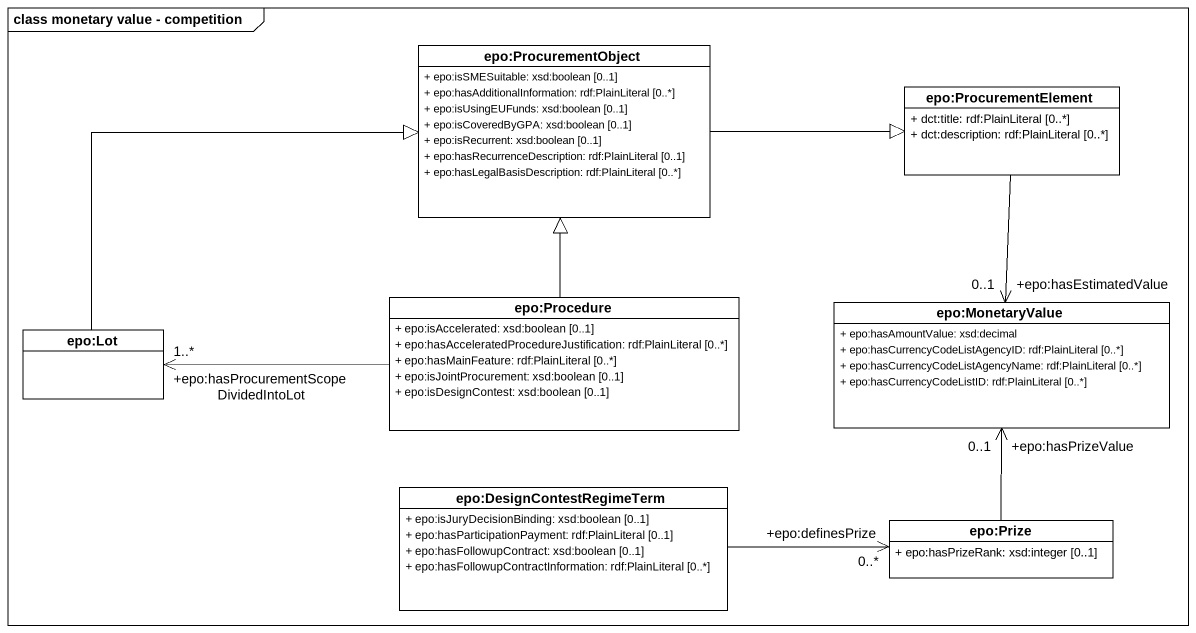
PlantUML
@startuml
mainframe class monetary value - competition
hide circle
hide empty members
skinparam classAttributeIconSize 0
class "epo:ProcurementObject" as epo_ProcurementObject {
  + epo:isSMESuitable: xsd:boolean [0..1]
  + epo:hasAdditionalInformation: rdf:PlainLiteral [0..*]
  + epo:isUsingEUFunds: xsd:boolean [0..1]
  + epo:isCoveredByGPA: xsd:boolean [0..1]
  + epo:isRecurrent: xsd:boolean [0..1]
  + epo:hasRecurrenceDescription: rdf:PlainLiteral [0..1]
  + epo:hasLegalBasisDescription: rdf:PlainLiteral [0..*]
}
class "epo:ProcurementElement" as epo_ProcurementElement {
  + dct:title: rdf:PlainLiteral [0..*]
  + dct:description: rdf:PlainLiteral [0..*]
}
class "epo:Procedure" as epo_Procedure {
  + epo:isAccelerated: xsd:boolean [0..1]
  + epo:hasAcceleratedProcedureJustification: rdf:PlainLiteral [0..*]
  + epo:hasMainFeature: rdf:PlainLiteral [0..*]
  + epo:isJointProcurement: xsd:boolean [0..1]
  + epo:isDesignContest: xsd:boolean [0..1]
}
class "epo:MonetaryValue" as epo_MonetaryValue {
  + epo:hasAmountValue: xsd:decimal
  + epo:hasCurrencyCodeListAgencyID: rdf:PlainLiteral [0..*]
  + epo:hasCurrencyCodeListAgencyName: rdf:PlainLiteral [0..*]
  + epo:hasCurrencyCodeListID: rdf:PlainLiteral [0..*]
}
class "epo:Lot" as epo_Lot
class "epo:DesignContestRegimeTerm" as epo_DesignContestRegimeTerm {
  + epo:isJuryDecisionBinding: xsd:boolean [0..1]
  + epo:hasParticipationPayment: rdf:PlainLiteral [0..1]
  + epo:hasFollowupContract: xsd:boolean [0..1]
  + epo:hasFollowupContractInformation: rdf:PlainLiteral [0..*]
}
class "epo:Prize" as epo_Prize {
  + epo:hasPrizeRank: xsd:integer [0..1]
}
epo_ProcurementObject -right-|> epo_ProcurementElement
epo_ProcurementElement --> "+epo:hasEstimatedValue\n0..1" epo_MonetaryValue
epo_Procedure -up-|> epo_ProcurementObject
epo_Procedure -left-> "+epo:hasProcurementScopeDividedIntoLot\n1..*" epo_Lot
epo_Lot -right-|> epo_ProcurementObject
epo_DesignContestRegimeTerm -right-> "+epo:definesPrize\n0..*" epo_Prize
epo_Prize -up-> "+epo:hasPrizeValue\n0..1" epo_MonetaryValue
@enduml
